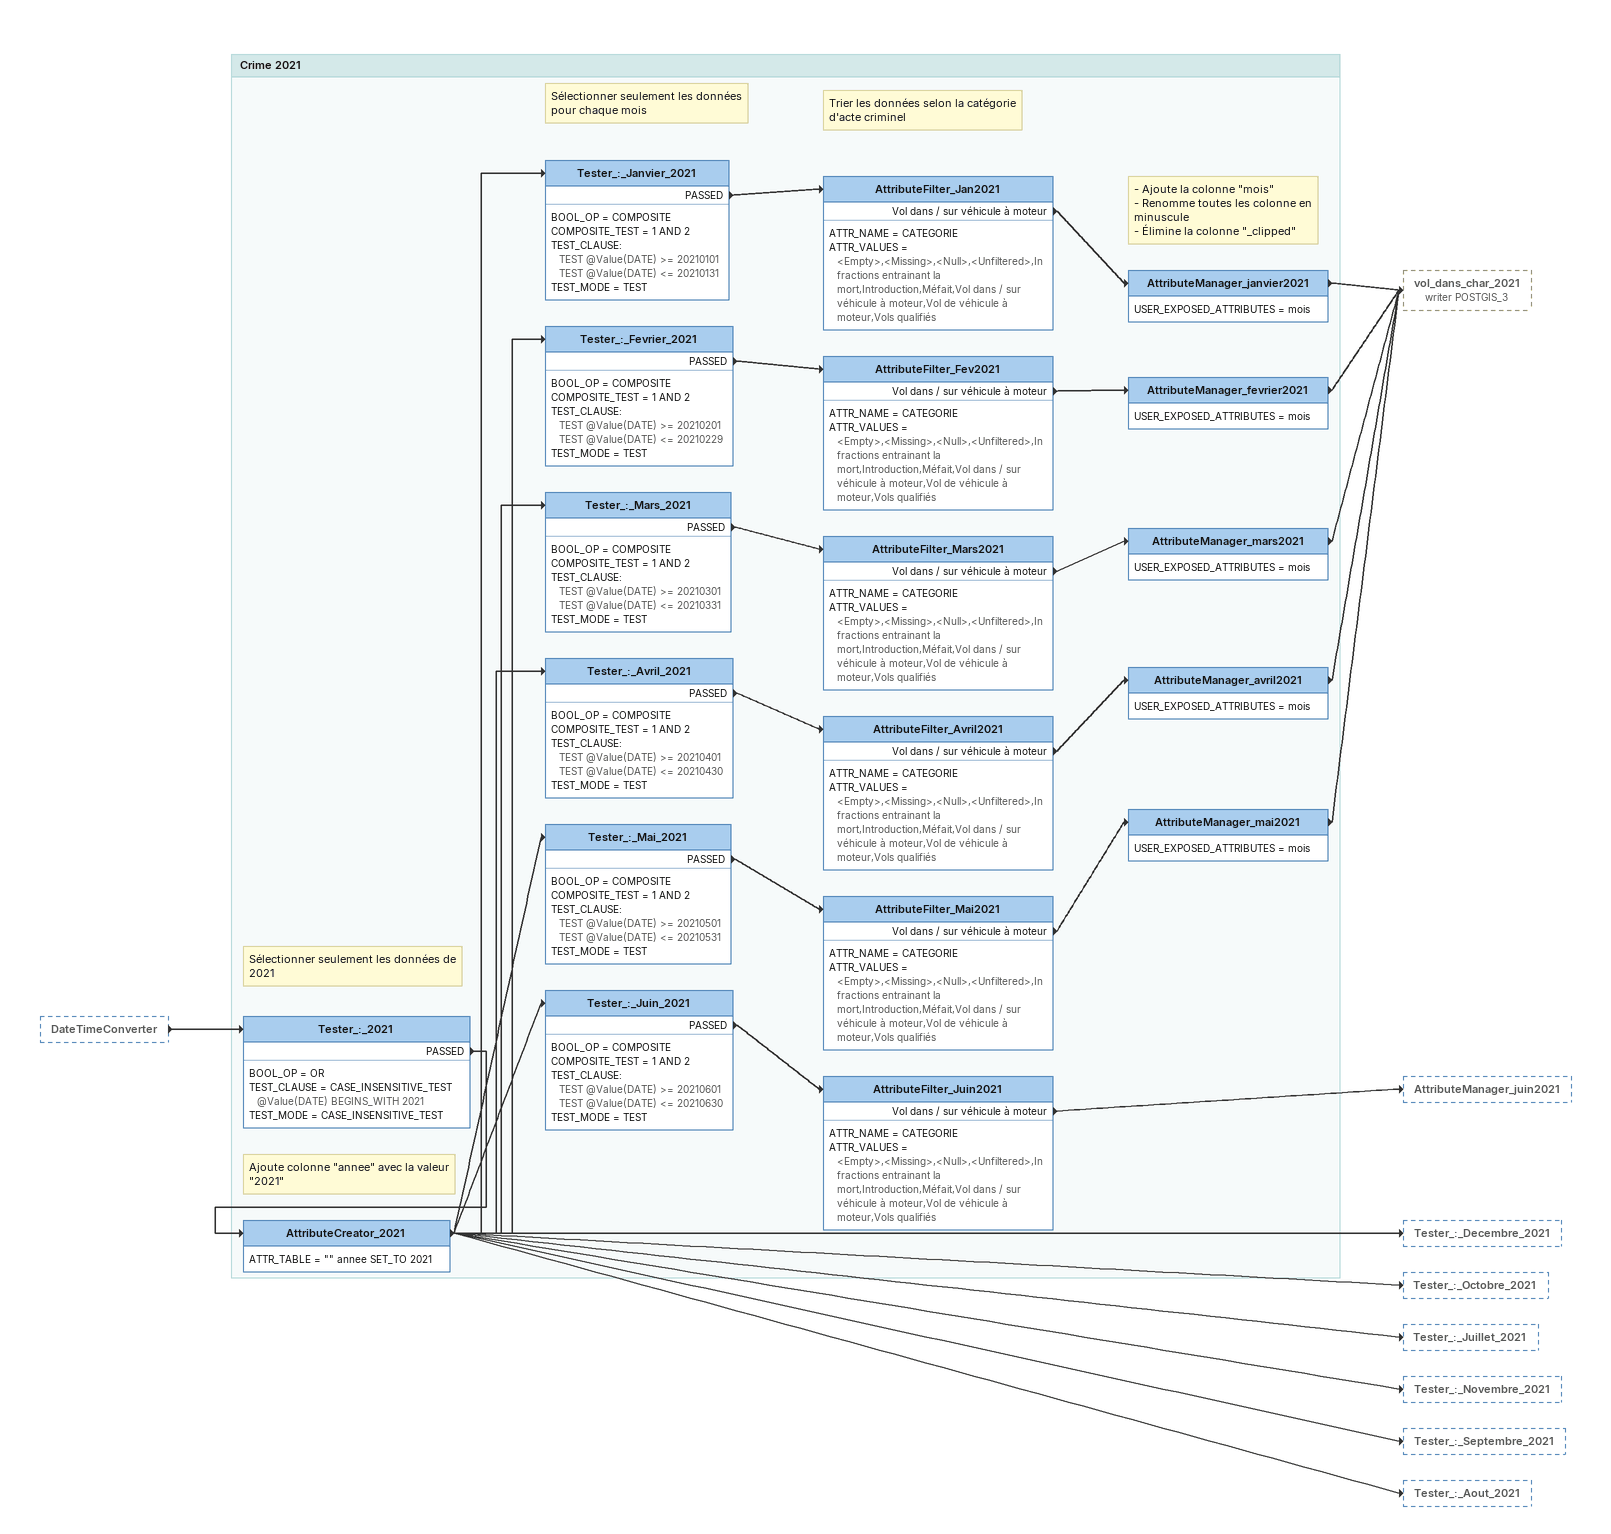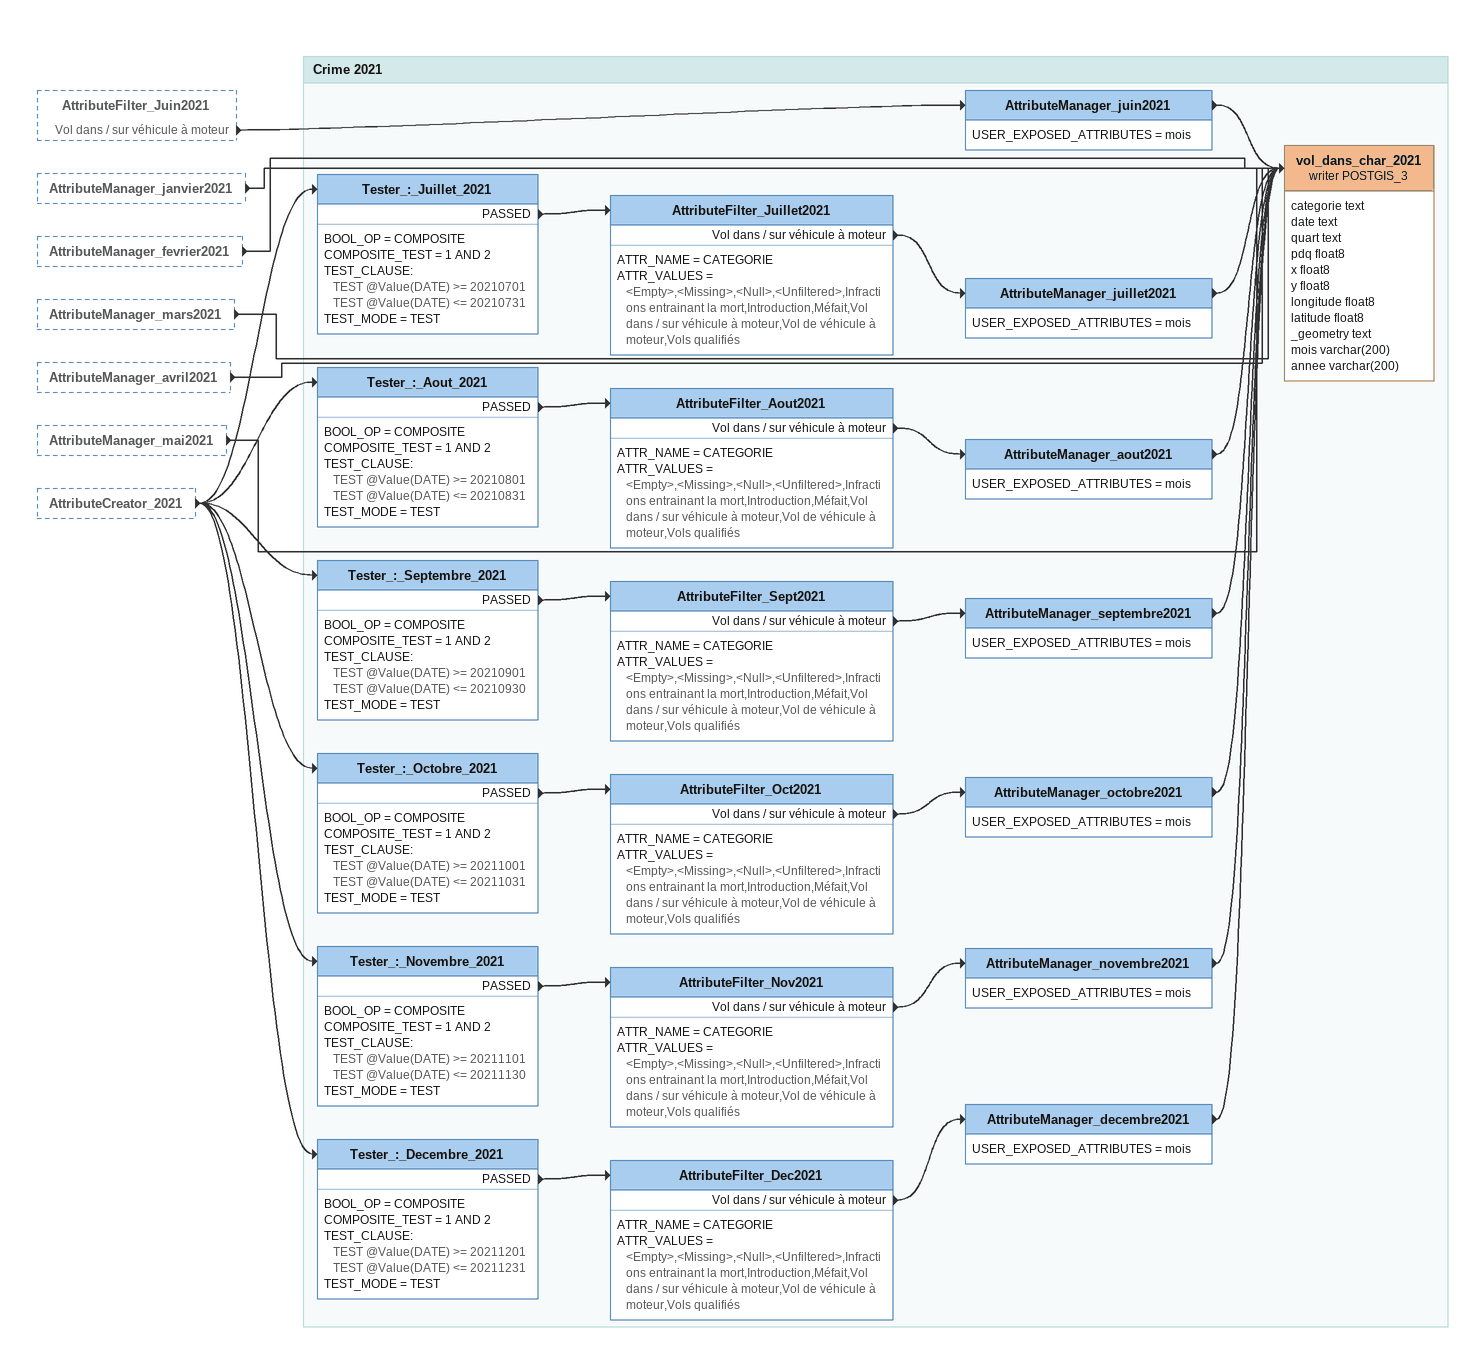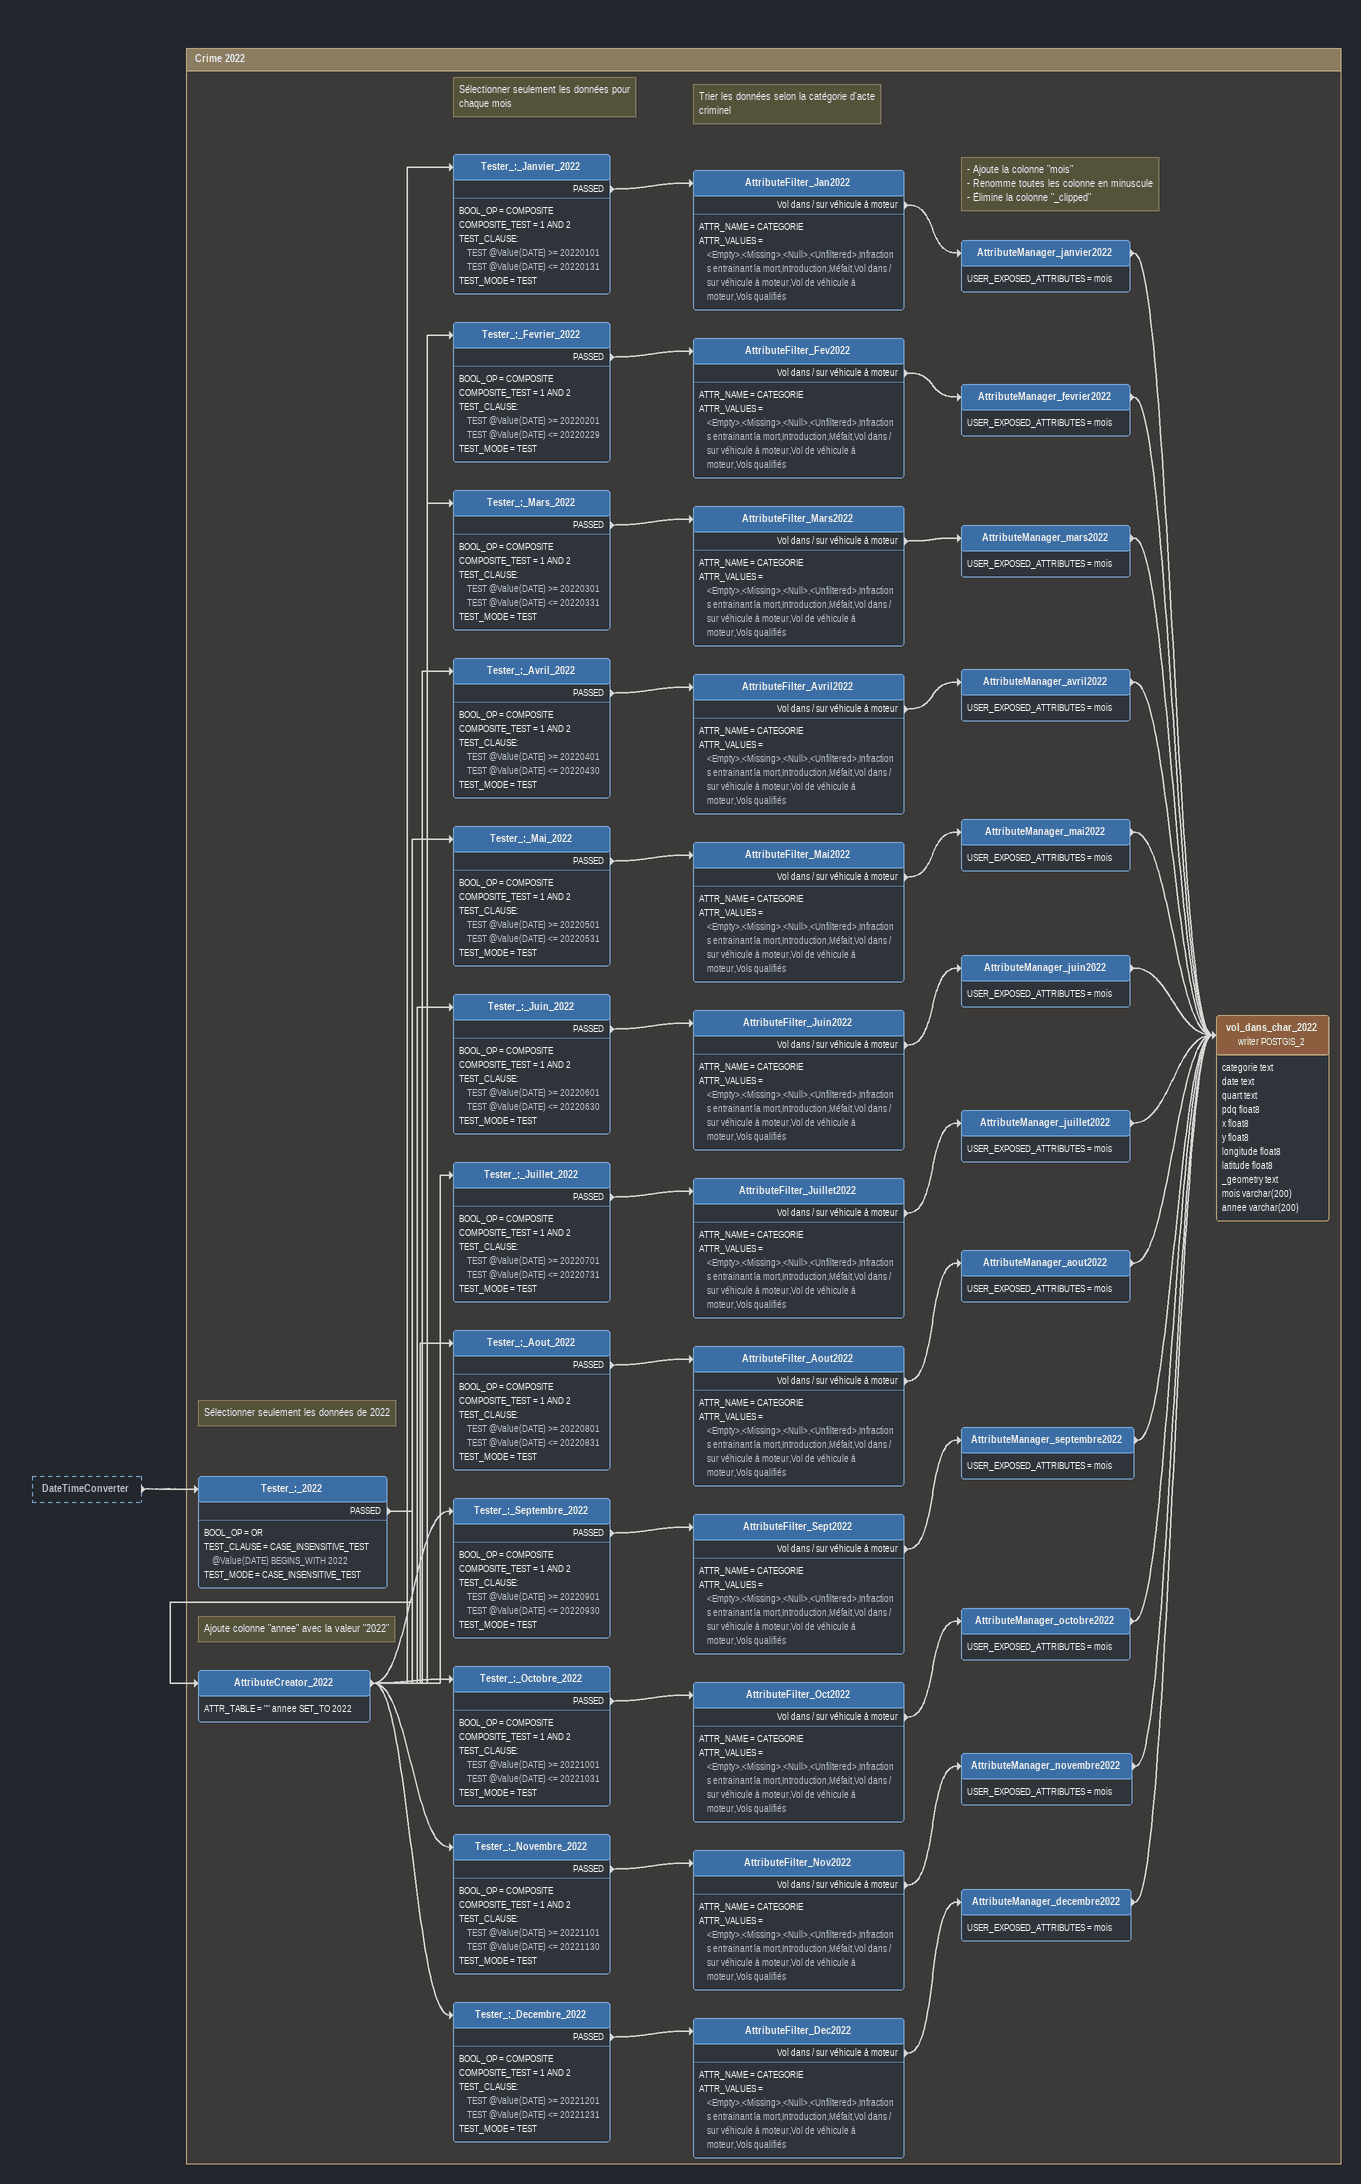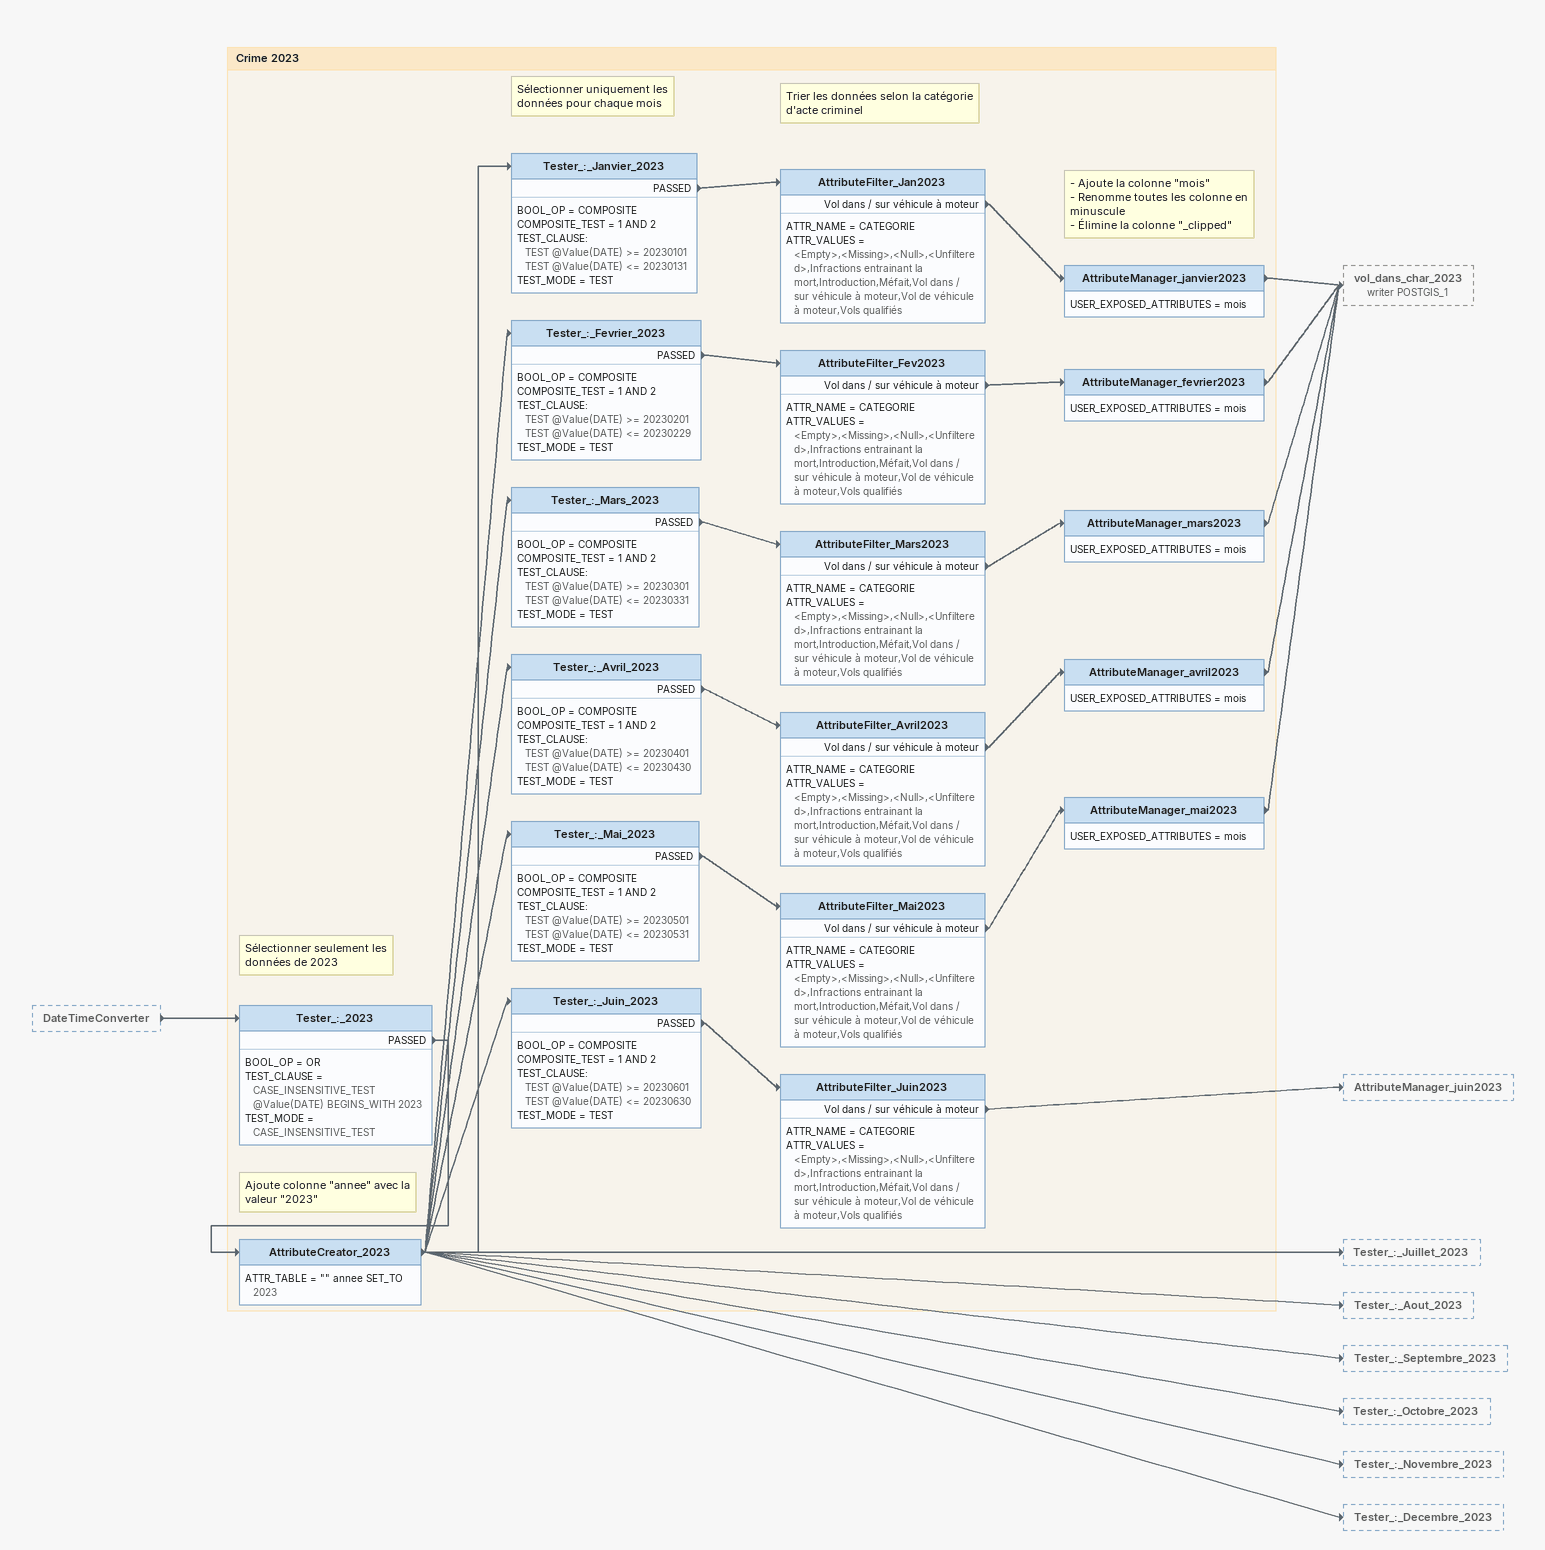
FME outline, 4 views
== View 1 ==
DateTimeConverter [outside]
    -> Tester_:_2021

Bookmark: Crime 2021
Note: Sélectionner seulement les données de 2021
Tester_:_2021
    BOOL_OP = OR
    TEST_CLAUSE = CASE_INSENSITIVE_TEST @Value(DATE) BEGINS_WITH 2021
    TEST_MODE = CASE_INSENSITIVE_TEST
    PASSED -> AttributeCreator_2021
Note: Ajoute colonne "annee" avec la valeur "2021"
AttributeCreator_2021
    ATTR_TABLE = "" annee SET_TO 2021
    -> Tester_:_Decembre_2021
    -> Tester_:_Octobre_2021
    -> Tester_:_Juillet_2021
    -> Tester_:_Novembre_2021
    -> Tester_:_Mai_2021
    -> Tester_:_Fevrier_2021
    -> Tester_:_Juin_2021
    -> Tester_:_Avril_2021
    -> Tester_:_Septembre_2021
    -> Tester_:_Aout_2021
    -> Tester_:_Mars_2021
    -> Tester_:_Janvier_2021
Note: Sélectionner seulement les données pour chaque mois
Tester_:_Janvier_2021
    BOOL_OP = COMPOSITE
    COMPOSITE_TEST = 1 AND 2
    TEST_CLAUSE:
      TEST @Value(DATE) >= 20210101
      TEST @Value(DATE) <= 20210131
    TEST_MODE = TEST
    PASSED -> AttributeFilter_Jan2021
Note: Trier les données selon la catégorie d'acte criminel
AttributeFilter_Jan2021
    ATTR_NAME = CATEGORIE
    ATTR_VALUES = <Empty>,<Missing>,<Null>,<Unfiltered>,Infractions entrainant la mort,Introduction,Méfait,Vol dans / sur véhicule à moteur,Vol de véhicule à moteur,Vols qualifiés
    Vol dans / sur véhicule à moteur -> AttributeManager_janvier2021
Note: - Ajoute la colonne "mois" / - Renomme toutes les colonne en minuscule / - Élimine la colonne "_clipped"
AttributeManager_janvier2021
    USER_EXPOSED_ATTRIBUTES = mois
    -> vol_dans_char_2021 (writer POSTGIS_3)
Tester_:_Fevrier_2021
    BOOL_OP = COMPOSITE
    COMPOSITE_TEST = 1 AND 2
    TEST_CLAUSE:
      TEST @Value(DATE) >= 20210201
      TEST @Value(DATE) <= 20210229
    TEST_MODE = TEST
    PASSED -> AttributeFilter_Fev2021
AttributeFilter_Fev2021
    ATTR_NAME = CATEGORIE
    ATTR_VALUES = <Empty>,<Missing>,<Null>,<Unfiltered>,Infractions entrainant la mort,Introduction,Méfait,Vol dans / sur véhicule à moteur,Vol de véhicule à moteur,Vols qualifiés
    Vol dans / sur véhicule à moteur -> AttributeManager_fevrier2021
AttributeManager_fevrier2021
    USER_EXPOSED_ATTRIBUTES = mois
    -> vol_dans_char_2021 (writer POSTGIS_3)
Tester_:_Mars_2021
    BOOL_OP = COMPOSITE
    COMPOSITE_TEST = 1 AND 2
    TEST_CLAUSE:
      TEST @Value(DATE) >= 20210301
      TEST @Value(DATE) <= 20210331
    TEST_MODE = TEST
    PASSED -> AttributeFilter_Mars2021
AttributeFilter_Mars2021
    ATTR_NAME = CATEGORIE
    ATTR_VALUES = <Empty>,<Missing>,<Null>,<Unfiltered>,Infractions entrainant la mort,Introduction,Méfait,Vol dans / sur véhicule à moteur,Vol de véhicule à moteur,Vols qualifiés
    Vol dans / sur véhicule à moteur -> AttributeManager_mars2021
AttributeManager_mars2021
    USER_EXPOSED_ATTRIBUTES = mois
    -> vol_dans_char_2021 (writer POSTGIS_3)
Tester_:_Avril_2021
    BOOL_OP = COMPOSITE
    COMPOSITE_TEST = 1 AND 2
    TEST_CLAUSE:
      TEST @Value(DATE) >= 20210401
      TEST @Value(DATE) <= 20210430
    TEST_MODE = TEST
    PASSED -> AttributeFilter_Avril2021
AttributeFilter_Avril2021
    ATTR_NAME = CATEGORIE
    ATTR_VALUES = <Empty>,<Missing>,<Null>,<Unfiltered>,Infractions entrainant la mort,Introduction,Méfait,Vol dans / sur véhicule à moteur,Vol de véhicule à moteur,Vols qualifiés
    Vol dans / sur véhicule à moteur -> AttributeManager_avril2021
AttributeManager_avril2021
    USER_EXPOSED_ATTRIBUTES = mois
    -> vol_dans_char_2021 (writer POSTGIS_3)
Tester_:_Mai_2021
    BOOL_OP = COMPOSITE
    COMPOSITE_TEST = 1 AND 2
    TEST_CLAUSE:
      TEST @Value(DATE) >= 20210501
      TEST @Value(DATE) <= 20210531
    TEST_MODE = TEST
    PASSED -> AttributeFilter_Mai2021
AttributeFilter_Mai2021
    ATTR_NAME = CATEGORIE
    ATTR_VALUES = <Empty>,<Missing>,<Null>,<Unfiltered>,Infractions entrainant la mort,Introduction,Méfait,Vol dans / sur véhicule à moteur,Vol de véhicule à moteur,Vols qualifiés
    Vol dans / sur véhicule à moteur -> AttributeManager_mai2021
AttributeManager_mai2021
    USER_EXPOSED_ATTRIBUTES = mois
    -> vol_dans_char_2021 (writer POSTGIS_3)
Tester_:_Juin_2021
    BOOL_OP = COMPOSITE
    COMPOSITE_TEST = 1 AND 2
    TEST_CLAUSE:
      TEST @Value(DATE) >= 20210601
      TEST @Value(DATE) <= 20210630
    TEST_MODE = TEST
    PASSED -> AttributeFilter_Juin2021
AttributeFilter_Juin2021
    ATTR_NAME = CATEGORIE
    ATTR_VALUES = <Empty>,<Missing>,<Null>,<Unfiltered>,Infractions entrainant la mort,Introduction,Méfait,Vol dans / sur véhicule à moteur,Vol de véhicule à moteur,Vols qualifiés
    Vol dans / sur véhicule à moteur -> AttributeManager_juin2021

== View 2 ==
AttributeFilter_Juin2021 [outside]
    Vol dans / sur véhicule à moteur -> AttributeManager_juin2021
AttributeManager_janvier2021 [outside]
    -> vol_dans_char_2021 (writer POSTGIS_3)
AttributeManager_fevrier2021 [outside]
    -> vol_dans_char_2021 (writer POSTGIS_3)
AttributeManager_mars2021 [outside]
    -> vol_dans_char_2021 (writer POSTGIS_3)
AttributeManager_avril2021 [outside]
    -> vol_dans_char_2021 (writer POSTGIS_3)
AttributeManager_mai2021 [outside]
    -> vol_dans_char_2021 (writer POSTGIS_3)
AttributeCreator_2021 [outside]
    -> Tester_:_Decembre_2021
    -> Tester_:_Octobre_2021
    -> Tester_:_Juillet_2021
    -> Tester_:_Novembre_2021
    -> Tester_:_Septembre_2021
    -> Tester_:_Aout_2021

Bookmark: Crime 2021
AttributeManager_juin2021
    USER_EXPOSED_ATTRIBUTES = mois
    -> vol_dans_char_2021 (writer POSTGIS_3)
Tester_:_Juillet_2021
    BOOL_OP = COMPOSITE
    COMPOSITE_TEST = 1 AND 2
    TEST_CLAUSE:
      TEST @Value(DATE) >= 20210701
      TEST @Value(DATE) <= 20210731
    TEST_MODE = TEST
    PASSED -> AttributeFilter_Juillet2021
AttributeFilter_Juillet2021
    ATTR_NAME = CATEGORIE
    ATTR_VALUES = <Empty>,<Missing>,<Null>,<Unfiltered>,Infractions entrainant la mort,Introduction,Méfait,Vol dans / sur véhicule à moteur,Vol de véhicule à moteur,Vols qualifiés
    Vol dans / sur véhicule à moteur -> AttributeManager_juillet2021
AttributeManager_juillet2021
    USER_EXPOSED_ATTRIBUTES = mois
    -> vol_dans_char_2021 (writer POSTGIS_3)
Tester_:_Aout_2021
    BOOL_OP = COMPOSITE
    COMPOSITE_TEST = 1 AND 2
    TEST_CLAUSE:
      TEST @Value(DATE) >= 20210801
      TEST @Value(DATE) <= 20210831
    TEST_MODE = TEST
    PASSED -> AttributeFilter_Aout2021
AttributeFilter_Aout2021
    ATTR_NAME = CATEGORIE
    ATTR_VALUES = <Empty>,<Missing>,<Null>,<Unfiltered>,Infractions entrainant la mort,Introduction,Méfait,Vol dans / sur véhicule à moteur,Vol de véhicule à moteur,Vols qualifiés
    Vol dans / sur véhicule à moteur -> AttributeManager_aout2021
AttributeManager_aout2021
    USER_EXPOSED_ATTRIBUTES = mois
    -> vol_dans_char_2021 (writer POSTGIS_3)
Tester_:_Septembre_2021
    BOOL_OP = COMPOSITE
    COMPOSITE_TEST = 1 AND 2
    TEST_CLAUSE:
      TEST @Value(DATE) >= 20210901
      TEST @Value(DATE) <= 20210930
    TEST_MODE = TEST
    PASSED -> AttributeFilter_Sept2021
AttributeFilter_Sept2021
    ATTR_NAME = CATEGORIE
    ATTR_VALUES = <Empty>,<Missing>,<Null>,<Unfiltered>,Infractions entrainant la mort,Introduction,Méfait,Vol dans / sur véhicule à moteur,Vol de véhicule à moteur,Vols qualifiés
    Vol dans / sur véhicule à moteur -> AttributeManager_septembre2021
AttributeManager_septembre2021
    USER_EXPOSED_ATTRIBUTES = mois
    -> vol_dans_char_2021 (writer POSTGIS_3)
Tester_:_Octobre_2021
    BOOL_OP = COMPOSITE
    COMPOSITE_TEST = 1 AND 2
    TEST_CLAUSE:
      TEST @Value(DATE) >= 20211001
      TEST @Value(DATE) <= 20211031
    TEST_MODE = TEST
    PASSED -> AttributeFilter_Oct2021
AttributeFilter_Oct2021
    ATTR_NAME = CATEGORIE
    ATTR_VALUES = <Empty>,<Missing>,<Null>,<Unfiltered>,Infractions entrainant la mort,Introduction,Méfait,Vol dans / sur véhicule à moteur,Vol de véhicule à moteur,Vols qualifiés
    Vol dans / sur véhicule à moteur -> AttributeManager_octobre2021
AttributeManager_octobre2021
    USER_EXPOSED_ATTRIBUTES = mois
    -> vol_dans_char_2021 (writer POSTGIS_3)
Tester_:_Novembre_2021
    BOOL_OP = COMPOSITE
    COMPOSITE_TEST = 1 AND 2
    TEST_CLAUSE:
      TEST @Value(DATE) >= 20211101
      TEST @Value(DATE) <= 20211130
    TEST_MODE = TEST
    PASSED -> AttributeFilter_Nov2021
AttributeFilter_Nov2021
    ATTR_NAME = CATEGORIE
    ATTR_VALUES = <Empty>,<Missing>,<Null>,<Unfiltered>,Infractions entrainant la mort,Introduction,Méfait,Vol dans / sur véhicule à moteur,Vol de véhicule à moteur,Vols qualifiés
    Vol dans / sur véhicule à moteur -> AttributeManager_novembre2021
AttributeManager_novembre2021
    USER_EXPOSED_ATTRIBUTES = mois
    -> vol_dans_char_2021 (writer POSTGIS_3)
Tester_:_Decembre_2021
    BOOL_OP = COMPOSITE
    COMPOSITE_TEST = 1 AND 2
    TEST_CLAUSE:
      TEST @Value(DATE) >= 20211201
      TEST @Value(DATE) <= 20211231
    TEST_MODE = TEST
    PASSED -> AttributeFilter_Dec2021
AttributeFilter_Dec2021
    ATTR_NAME = CATEGORIE
    ATTR_VALUES = <Empty>,<Missing>,<Null>,<Unfiltered>,Infractions entrainant la mort,Introduction,Méfait,Vol dans / sur véhicule à moteur,Vol de véhicule à moteur,Vols qualifiés
    Vol dans / sur véhicule à moteur -> AttributeManager_decembre2021
AttributeManager_decembre2021
    USER_EXPOSED_ATTRIBUTES = mois
    -> vol_dans_char_2021 (writer POSTGIS_3)
vol_dans_char_2021 (writer POSTGIS_3)
    attributes: categorie text, date text, quart text, pdq float8, x float8, y float8, longitude float8, latitude float8, _geometry text, mois varchar(200), annee varchar(200)

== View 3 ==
DateTimeConverter [outside]
    -> Tester_:_2022

Bookmark: Crime 2022
Note: Sélectionner seulement les données de 2022
Tester_:_2022
    BOOL_OP = OR
    TEST_CLAUSE = CASE_INSENSITIVE_TEST @Value(DATE) BEGINS_WITH 2022
    TEST_MODE = CASE_INSENSITIVE_TEST
    PASSED -> AttributeCreator_2022
Note: Ajoute colonne "annee" avec la valeur "2022"
AttributeCreator_2022
    ATTR_TABLE = "" annee SET_TO 2022
    -> Tester_:_Aout_2022
    -> Tester_:_Juillet_2022
    -> Tester_:_Fevrier_2022
    -> Tester_:_Janvier_2022
    -> Tester_:_Mai_2022
    -> Tester_:_Novembre_2022
    -> Tester_:_Decembre_2022
    -> Tester_:_Septembre_2022
    -> Tester_:_Juin_2022
    -> Tester_:_Octobre_2022
    -> Tester_:_Avril_2022
    -> Tester_:_Mars_2022
Note: Sélectionner seulement les données pour chaque mois
Tester_:_Janvier_2022
    BOOL_OP = COMPOSITE
    COMPOSITE_TEST = 1 AND 2
    TEST_CLAUSE:
      TEST @Value(DATE) >= 20220101
      TEST @Value(DATE) <= 20220131
    TEST_MODE = TEST
    PASSED -> AttributeFilter_Jan2022
Note: Trier les données selon la catégorie d'acte criminel
AttributeFilter_Jan2022
    ATTR_NAME = CATEGORIE
    ATTR_VALUES = <Empty>,<Missing>,<Null>,<Unfiltered>,Infractions entrainant la mort,Introduction,Méfait,Vol dans / sur véhicule à moteur,Vol de véhicule à moteur,Vols qualifiés
    Vol dans / sur véhicule à moteur -> AttributeManager_janvier2022
Note: - Ajoute la colonne "mois" / - Renomme toutes les colonne en minuscule / - Élimine la colonne "_clipped"
AttributeManager_janvier2022
    USER_EXPOSED_ATTRIBUTES = mois
    -> vol_dans_char_2022 (writer POSTGIS_2)
Tester_:_Fevrier_2022
    BOOL_OP = COMPOSITE
    COMPOSITE_TEST = 1 AND 2
    TEST_CLAUSE:
      TEST @Value(DATE) >= 20220201
      TEST @Value(DATE) <= 20220229
    TEST_MODE = TEST
    PASSED -> AttributeFilter_Fev2022
AttributeFilter_Fev2022
    ATTR_NAME = CATEGORIE
    ATTR_VALUES = <Empty>,<Missing>,<Null>,<Unfiltered>,Infractions entrainant la mort,Introduction,Méfait,Vol dans / sur véhicule à moteur,Vol de véhicule à moteur,Vols qualifiés
    Vol dans / sur véhicule à moteur -> AttributeManager_fevrier2022
AttributeManager_fevrier2022
    USER_EXPOSED_ATTRIBUTES = mois
    -> vol_dans_char_2022 (writer POSTGIS_2)
Tester_:_Mars_2022
    BOOL_OP = COMPOSITE
    COMPOSITE_TEST = 1 AND 2
    TEST_CLAUSE:
      TEST @Value(DATE) >= 20220301
      TEST @Value(DATE) <= 20220331
    TEST_MODE = TEST
    PASSED -> AttributeFilter_Mars2022
AttributeFilter_Mars2022
    ATTR_NAME = CATEGORIE
    ATTR_VALUES = <Empty>,<Missing>,<Null>,<Unfiltered>,Infractions entrainant la mort,Introduction,Méfait,Vol dans / sur véhicule à moteur,Vol de véhicule à moteur,Vols qualifiés
    Vol dans / sur véhicule à moteur -> AttributeManager_mars2022
AttributeManager_mars2022
    USER_EXPOSED_ATTRIBUTES = mois
    -> vol_dans_char_2022 (writer POSTGIS_2)
Tester_:_Avril_2022
    BOOL_OP = COMPOSITE
    COMPOSITE_TEST = 1 AND 2
    TEST_CLAUSE:
      TEST @Value(DATE) >= 20220401
      TEST @Value(DATE) <= 20220430
    TEST_MODE = TEST
    PASSED -> AttributeFilter_Avril2022
AttributeFilter_Avril2022
    ATTR_NAME = CATEGORIE
    ATTR_VALUES = <Empty>,<Missing>,<Null>,<Unfiltered>,Infractions entrainant la mort,Introduction,Méfait,Vol dans / sur véhicule à moteur,Vol de véhicule à moteur,Vols qualifiés
    Vol dans / sur véhicule à moteur -> AttributeManager_avril2022
AttributeManager_avril2022
    USER_EXPOSED_ATTRIBUTES = mois
    -> vol_dans_char_2022 (writer POSTGIS_2)
Tester_:_Mai_2022
    BOOL_OP = COMPOSITE
    COMPOSITE_TEST = 1 AND 2
    TEST_CLAUSE:
      TEST @Value(DATE) >= 20220501
      TEST @Value(DATE) <= 20220531
    TEST_MODE = TEST
    PASSED -> AttributeFilter_Mai2022
AttributeFilter_Mai2022
    ATTR_NAME = CATEGORIE
    ATTR_VALUES = <Empty>,<Missing>,<Null>,<Unfiltered>,Infractions entrainant la mort,Introduction,Méfait,Vol dans / sur véhicule à moteur,Vol de véhicule à moteur,Vols qualifiés
    Vol dans / sur véhicule à moteur -> AttributeManager_mai2022
AttributeManager_mai2022
    USER_EXPOSED_ATTRIBUTES = mois
    -> vol_dans_char_2022 (writer POSTGIS_2)
Tester_:_Juin_2022
    BOOL_OP = COMPOSITE
    COMPOSITE_TEST = 1 AND 2
    TEST_CLAUSE:
      TEST @Value(DATE) >= 20220601
      TEST @Value(DATE) <= 20220630
    TEST_MODE = TEST
    PASSED -> AttributeFilter_Juin2022
AttributeFilter_Juin2022
    ATTR_NAME = CATEGORIE
    ATTR_VALUES = <Empty>,<Missing>,<Null>,<Unfiltered>,Infractions entrainant la mort,Introduction,Méfait,Vol dans / sur véhicule à moteur,Vol de véhicule à moteur,Vols qualifiés
    Vol dans / sur véhicule à moteur -> AttributeManager_juin2022
AttributeManager_juin2022
    USER_EXPOSED_ATTRIBUTES = mois
    -> vol_dans_char_2022 (writer POSTGIS_2)
Tester_:_Juillet_2022
    BOOL_OP = COMPOSITE
    COMPOSITE_TEST = 1 AND 2
    TEST_CLAUSE:
      TEST @Value(DATE) >= 20220701
      TEST @Value(DATE) <= 20220731
    TEST_MODE = TEST
    PASSED -> AttributeFilter_Juillet2022
AttributeFilter_Juillet2022
    ATTR_NAME = CATEGORIE
    ATTR_VALUES = <Empty>,<Missing>,<Null>,<Unfiltered>,Infractions entrainant la mort,Introduction,Méfait,Vol dans / sur véhicule à moteur,Vol de véhicule à moteur,Vols qualifiés
    Vol dans / sur véhicule à moteur -> AttributeManager_juillet2022
AttributeManager_juillet2022
    USER_EXPOSED_ATTRIBUTES = mois
    -> vol_dans_char_2022 (writer POSTGIS_2)
Tester_:_Aout_2022
    BOOL_OP = COMPOSITE
    COMPOSITE_TEST = 1 AND 2
    TEST_CLAUSE:
      TEST @Value(DATE) >= 20220801
      TEST @Value(DATE) <= 20220831
    TEST_MODE = TEST
    PASSED -> AttributeFilter_Aout2022
AttributeFilter_Aout2022
    ATTR_NAME = CATEGORIE
    ATTR_VALUES = <Empty>,<Missing>,<Null>,<Unfiltered>,Infractions entrainant la mort,Introduction,Méfait,Vol dans / sur véhicule à moteur,Vol de véhicule à moteur,Vols qualifiés
    Vol dans / sur véhicule à moteur -> AttributeManager_aout2022
AttributeManager_aout2022
    USER_EXPOSED_ATTRIBUTES = mois
    -> vol_dans_char_2022 (writer POSTGIS_2)
Tester_:_Septembre_2022
    BOOL_OP = COMPOSITE
    COMPOSITE_TEST = 1 AND 2
    TEST_CLAUSE:
      TEST @Value(DATE) >= 20220901
      TEST @Value(DATE) <= 20220930
    TEST_MODE = TEST
    PASSED -> AttributeFilter_Sept2022
AttributeFilter_Sept2022
    ATTR_NAME = CATEGORIE
    ATTR_VALUES = <Empty>,<Missing>,<Null>,<Unfiltered>,Infractions entrainant la mort,Introduction,Méfait,Vol dans / sur véhicule à moteur,Vol de véhicule à moteur,Vols qualifiés
    Vol dans / sur véhicule à moteur -> AttributeManager_septembre2022
AttributeManager_septembre2022
    USER_EXPOSED_ATTRIBUTES = mois
    -> vol_dans_char_2022 (writer POSTGIS_2)
Tester_:_Octobre_2022
    BOOL_OP = COMPOSITE
    COMPOSITE_TEST = 1 AND 2
    TEST_CLAUSE:
      TEST @Value(DATE) >= 20221001
      TEST @Value(DATE) <= 20221031
    TEST_MODE = TEST
    PASSED -> AttributeFilter_Oct2022
AttributeFilter_Oct2022
    ATTR_NAME = CATEGORIE
    ATTR_VALUES = <Empty>,<Missing>,<Null>,<Unfiltered>,Infractions entrainant la mort,Introduction,Méfait,Vol dans / sur véhicule à moteur,Vol de véhicule à moteur,Vols qualifiés
    Vol dans / sur véhicule à moteur -> AttributeManager_octobre2022
AttributeManager_octobre2022
    USER_EXPOSED_ATTRIBUTES = mois
    -> vol_dans_char_2022 (writer POSTGIS_2)
Tester_:_Novembre_2022
    BOOL_OP = COMPOSITE
    COMPOSITE_TEST = 1 AND 2
    TEST_CLAUSE:
      TEST @Value(DATE) >= 20221101
      TEST @Value(DATE) <= 20221130
    TEST_MODE = TEST
    PASSED -> AttributeFilter_Nov2022
AttributeFilter_Nov2022
    ATTR_NAME = CATEGORIE
    ATTR_VALUES = <Empty>,<Missing>,<Null>,<Unfiltered>,Infractions entrainant la mort,Introduction,Méfait,Vol dans / sur véhicule à moteur,Vol de véhicule à moteur,Vols qualifiés
    Vol dans / sur véhicule à moteur -> AttributeManager_novembre2022
AttributeManager_novembre2022
    USER_EXPOSED_ATTRIBUTES = mois
    -> vol_dans_char_2022 (writer POSTGIS_2)
Tester_:_Decembre_2022
    BOOL_OP = COMPOSITE
    COMPOSITE_TEST = 1 AND 2
    TEST_CLAUSE:
      TEST @Value(DATE) >= 20221201
      TEST @Value(DATE) <= 20221231
    TEST_MODE = TEST
    PASSED -> AttributeFilter_Dec2022
AttributeFilter_Dec2022
    ATTR_NAME = CATEGORIE
    ATTR_VALUES = <Empty>,<Missing>,<Null>,<Unfiltered>,Infractions entrainant la mort,Introduction,Méfait,Vol dans / sur véhicule à moteur,Vol de véhicule à moteur,Vols qualifiés
    Vol dans / sur véhicule à moteur -> AttributeManager_decembre2022
AttributeManager_decembre2022
    USER_EXPOSED_ATTRIBUTES = mois
    -> vol_dans_char_2022 (writer POSTGIS_2)
vol_dans_char_2022 (writer POSTGIS_2)
    attributes: categorie text, date text, quart text, pdq float8, x float8, y float8, longitude float8, latitude float8, _geometry text, mois varchar(200), annee varchar(200)

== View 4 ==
DateTimeConverter [outside]
    -> Tester_:_2023

Bookmark: Crime 2023
Note: Sélectionner seulement les données de 2023
Tester_:_2023
    BOOL_OP = OR
    TEST_CLAUSE = CASE_INSENSITIVE_TEST @Value(DATE) BEGINS_WITH 2023
    TEST_MODE = CASE_INSENSITIVE_TEST
    PASSED -> AttributeCreator_2023
Note: Ajoute colonne "annee" avec la valeur "2023"
AttributeCreator_2023
    ATTR_TABLE = "" annee SET_TO 2023
    -> Tester_:_Janvier_2023
    -> Tester_:_Fevrier_2023
    -> Tester_:_Mars_2023
    -> Tester_:_Avril_2023
    -> Tester_:_Mai_2023
    -> Tester_:_Juin_2023
    -> Tester_:_Juillet_2023
    -> Tester_:_Aout_2023
    -> Tester_:_Septembre_2023
    -> Tester_:_Octobre_2023
    -> Tester_:_Novembre_2023
    -> Tester_:_Decembre_2023
Note: Sélectionner uniquement les données pour chaque mois
Tester_:_Janvier_2023
    BOOL_OP = COMPOSITE
    COMPOSITE_TEST = 1 AND 2
    TEST_CLAUSE:
      TEST @Value(DATE) >= 20230101
      TEST @Value(DATE) <= 20230131
    TEST_MODE = TEST
    PASSED -> AttributeFilter_Jan2023
Note: Trier les données selon la catégorie d'acte criminel
AttributeFilter_Jan2023
    ATTR_NAME = CATEGORIE
    ATTR_VALUES = <Empty>,<Missing>,<Null>,<Unfiltered>,Infractions entrainant la mort,Introduction,Méfait,Vol dans / sur véhicule à moteur,Vol de véhicule à moteur,Vols qualifiés
    Vol dans / sur véhicule à moteur -> AttributeManager_janvier2023
Note: - Ajoute la colonne "mois" / - Renomme toutes les colonne en minuscule / - Élimine la colonne "_clipped"
AttributeManager_janvier2023
    USER_EXPOSED_ATTRIBUTES = mois
    -> vol_dans_char_2023 (writer POSTGIS_1)
Tester_:_Fevrier_2023
    BOOL_OP = COMPOSITE
    COMPOSITE_TEST = 1 AND 2
    TEST_CLAUSE:
      TEST @Value(DATE) >= 20230201
      TEST @Value(DATE) <= 20230229
    TEST_MODE = TEST
    PASSED -> AttributeFilter_Fev2023
AttributeFilter_Fev2023
    ATTR_NAME = CATEGORIE
    ATTR_VALUES = <Empty>,<Missing>,<Null>,<Unfiltered>,Infractions entrainant la mort,Introduction,Méfait,Vol dans / sur véhicule à moteur,Vol de véhicule à moteur,Vols qualifiés
    Vol dans / sur véhicule à moteur -> AttributeManager_fevrier2023
AttributeManager_fevrier2023
    USER_EXPOSED_ATTRIBUTES = mois
    -> vol_dans_char_2023 (writer POSTGIS_1)
Tester_:_Mars_2023
    BOOL_OP = COMPOSITE
    COMPOSITE_TEST = 1 AND 2
    TEST_CLAUSE:
      TEST @Value(DATE) >= 20230301
      TEST @Value(DATE) <= 20230331
    TEST_MODE = TEST
    PASSED -> AttributeFilter_Mars2023
AttributeFilter_Mars2023
    ATTR_NAME = CATEGORIE
    ATTR_VALUES = <Empty>,<Missing>,<Null>,<Unfiltered>,Infractions entrainant la mort,Introduction,Méfait,Vol dans / sur véhicule à moteur,Vol de véhicule à moteur,Vols qualifiés
    Vol dans / sur véhicule à moteur -> AttributeManager_mars2023
AttributeManager_mars2023
    USER_EXPOSED_ATTRIBUTES = mois
    -> vol_dans_char_2023 (writer POSTGIS_1)
Tester_:_Avril_2023
    BOOL_OP = COMPOSITE
    COMPOSITE_TEST = 1 AND 2
    TEST_CLAUSE:
      TEST @Value(DATE) >= 20230401
      TEST @Value(DATE) <= 20230430
    TEST_MODE = TEST
    PASSED -> AttributeFilter_Avril2023
AttributeFilter_Avril2023
    ATTR_NAME = CATEGORIE
    ATTR_VALUES = <Empty>,<Missing>,<Null>,<Unfiltered>,Infractions entrainant la mort,Introduction,Méfait,Vol dans / sur véhicule à moteur,Vol de véhicule à moteur,Vols qualifiés
    Vol dans / sur véhicule à moteur -> AttributeManager_avril2023
AttributeManager_avril2023
    USER_EXPOSED_ATTRIBUTES = mois
    -> vol_dans_char_2023 (writer POSTGIS_1)
Tester_:_Mai_2023
    BOOL_OP = COMPOSITE
    COMPOSITE_TEST = 1 AND 2
    TEST_CLAUSE:
      TEST @Value(DATE) >= 20230501
      TEST @Value(DATE) <= 20230531
    TEST_MODE = TEST
    PASSED -> AttributeFilter_Mai2023
AttributeFilter_Mai2023
    ATTR_NAME = CATEGORIE
    ATTR_VALUES = <Empty>,<Missing>,<Null>,<Unfiltered>,Infractions entrainant la mort,Introduction,Méfait,Vol dans / sur véhicule à moteur,Vol de véhicule à moteur,Vols qualifiés
    Vol dans / sur véhicule à moteur -> AttributeManager_mai2023
AttributeManager_mai2023
    USER_EXPOSED_ATTRIBUTES = mois
    -> vol_dans_char_2023 (writer POSTGIS_1)
Tester_:_Juin_2023
    BOOL_OP = COMPOSITE
    COMPOSITE_TEST = 1 AND 2
    TEST_CLAUSE:
      TEST @Value(DATE) >= 20230601
      TEST @Value(DATE) <= 20230630
    TEST_MODE = TEST
    PASSED -> AttributeFilter_Juin2023
AttributeFilter_Juin2023
    ATTR_NAME = CATEGORIE
    ATTR_VALUES = <Empty>,<Missing>,<Null>,<Unfiltered>,Infractions entrainant la mort,Introduction,Méfait,Vol dans / sur véhicule à moteur,Vol de véhicule à moteur,Vols qualifiés
    Vol dans / sur véhicule à moteur -> AttributeManager_juin2023
